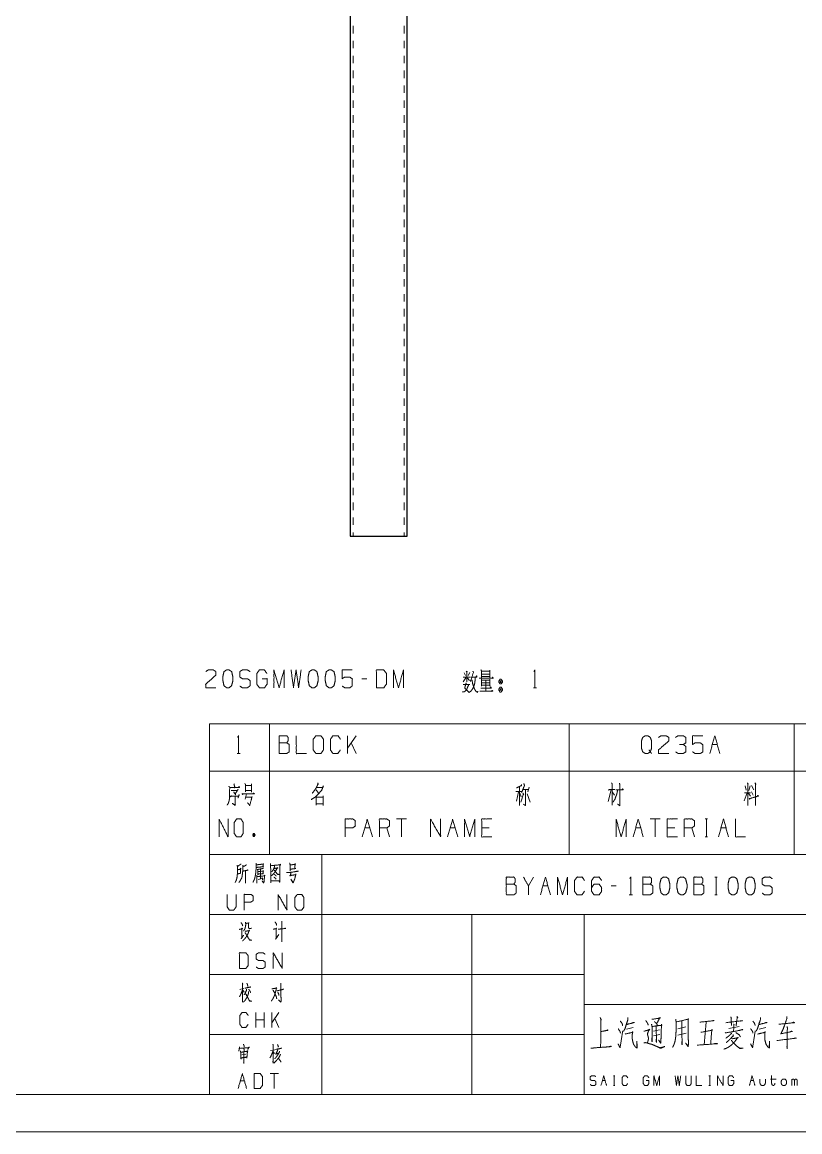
# Model space of a CAD drawing. Header units: millimetres. Extents: x 0 to 420, y 0 to 297.
# Drawn here: x 210 to 313.8, y 0 to 148.1 of the extents above; entities that cross this region are included whole.
import ezdxf

# ---------------------------------------------------------------- set-up
doc = ezdxf.new("R2010")
doc.units = ezdxf.units.MM
doc.layers.add('101', color=7, linetype='Continuous', true_color=0xffffff)

msp = doc.modelspace()

# ---------------------------------------------------------------- linework, layer by layer
at = {"layer": '101', "color": 92, "linetype": 'Continuous', "lineweight": 25}
for p, q in [((253.75, 224.59), (253.75, 79.49)), ((261.35, 79.49), (261.35, 224.59))]:
    msp.add_line(p, q, dxfattribs=at)
at = {"layer": '101', "color": 53, "linetype": 'Continuous', "lineweight": 18}
for p, q in [((254.15, 147.57), (254.15, 146.57)), ((260.95, 146.57), (260.95, 147.57)), ((254.15, 145.58), (254.15, 144.58)), ((260.95, 144.58), (260.95, 145.58)), ((254.15, 143.59), (254.15, 142.6)), ((260.95, 142.6), (260.95, 143.59)), ((254.15, 141.6), (254.15, 140.61)), ((260.95, 140.61), (260.95, 141.6)), ((254.15, 139.62), (254.15, 138.62)), ((260.95, 138.62), (260.95, 139.62)), ((254.15, 137.63), (254.15, 136.63)), ((260.95, 136.63), (260.95, 137.63)), ((254.15, 135.64), (254.15, 134.65)), ((260.95, 134.65), (260.95, 135.64)), ((254.15, 133.65), (254.15, 132.66)), ((260.95, 132.66), (260.95, 133.65)), ((254.15, 131.66), (254.15, 130.67)), ((260.95, 130.67), (260.95, 131.66)), ((254.15, 129.68), (254.15, 128.68)), ((260.95, 128.68), (260.95, 129.68)), ((254.15, 127.69), (254.15, 126.7)), ((260.95, 126.7), (260.95, 127.69)), ((254.15, 125.7), (254.15, 124.71)), ((260.95, 124.71), (260.95, 125.7)), ((254.15, 123.71), (254.15, 122.72)), ((260.95, 122.72), (260.95, 123.71)), ((254.15, 121.73), (254.15, 120.73)), ((260.95, 120.73), (260.95, 121.73)), ((254.15, 119.74), (254.15, 118.74)), ((260.95, 118.74), (260.95, 119.74)), ((254.15, 117.75), (254.15, 116.76)), ((260.95, 116.76), (260.95, 117.75)), ((254.15, 115.76), (254.15, 114.77)), ((260.95, 114.77), (260.95, 115.76)), ((254.15, 113.78), (254.15, 112.78)), ((260.95, 112.78), (260.95, 113.78)), ((254.15, 111.79), (254.15, 110.79)), ((260.95, 110.79), (260.95, 111.79)), ((254.15, 109.8), (254.15, 108.81)), ((260.95, 108.81), (260.95, 109.8)), ((254.15, 107.81), (254.15, 106.82)), ((260.95, 106.82), (260.95, 107.81)), ((254.15, 105.82), (254.15, 104.83)), ((260.95, 104.83), (260.95, 105.82)), ((254.15, 103.84), (254.15, 102.84)), ((260.95, 102.84), (260.95, 103.84)), ((254.15, 101.85), (254.15, 100.86)), ((260.95, 100.86), (260.95, 101.85)), ((254.15, 99.86), (254.15, 98.87)), ((260.95, 98.87), (260.95, 99.86)), ((254.15, 97.87), (254.15, 96.88)), ((260.95, 96.88), (260.95, 97.87)), ((254.15, 95.89), (254.15, 94.89)), ((260.95, 94.89), (260.95, 95.89)), ((254.15, 93.9), (254.15, 92.9)), ((260.95, 92.9), (260.95, 93.9)), ((254.15, 91.91), (254.15, 90.92)), ((260.95, 90.92), (260.95, 91.91)), ((254.15, 89.92), (254.15, 88.93)), ((260.95, 88.93), (260.95, 89.92)), ((254.15, 87.94), (254.15, 86.94)), ((260.95, 86.94), (260.95, 87.94)), ((254.15, 85.95), (254.15, 84.95)), ((260.95, 84.95), (260.95, 85.95)), ((254.15, 83.96), (254.15, 82.97)), ((260.95, 82.97), (260.95, 83.96)), ((254.15, 81.97), (254.15, 80.98)), ((260.95, 80.98), (260.95, 81.97)), ((254.15, 79.99), (254.15, 79.49)), ((260.95, 79.49), (260.95, 79.99))]:
    msp.add_line(p, q, dxfattribs=at)
at = {"layer": '101', "color": 72, "linetype": 'Continuous', "lineweight": 18}
for p, q in [((268.98, 61.26), (269.14, 60.91)), ((269.72, 61.31), (269.49, 60.91)), ((255.99, 60.46), (255.32, 60.46)), ((268.82, 59.68), (269.74, 59.68)), ((269.18, 60.56), (268.86, 60.06)), ((269.41, 60.53), (269.69, 60.21)), ((278.21, 59.26), (278.64, 59.26)), ((235, 54.46), (243, 54.46)), ((235, 54.46), (235, 48.11)), ((243, 54.46), (243, 48.11)), ((243, 54.46), (283, 54.46)), ((283, 54.46), (283, 48.11)), ((283, 54.46), (313, 54.46)), ((313, 54.46), (313, 48.11)), ((313, 54.46), (338, 54.46)), ((253.41, 50.48), (253.41, 52.85)), ((254.57, 52.85), (253.41, 51.2)), ((254.57, 50.48), (253.9, 51.9)), ((238.67, 50.48), (239.09, 50.48)), ((302.09, 51.68), (302.76, 51.68)), ((235, 48.11), (235, 37)), ((235, 48.11), (243, 48.11)), ((243, 48.11), (243, 37)), ((243, 48.11), (283, 48.11)), ((283, 48.11), (313, 48.11)), ((283, 48.11), (283, 37)), ((313, 48.11), (338, 48.11)), ((313, 48.11), (313, 37)), ((239.76, 46.22), (240.58, 46.22)), ((240.59, 46.45), (240.59, 45.3)), ((276.35, 46.08), (276.35, 43.55)), ((277.63, 45.98), (277.45, 45.35)), ((306.49, 46.18), (306.62, 45.6)), ((307.15, 46.18), (306.94, 45.53)), ((307.33, 46.2), (307.61, 45.62)), ((239.76, 45.53), (240.58, 45.53)), ((239.95, 45.08), (239.76, 44.38)), ((239.81, 44.65), (240.59, 44.65)), ((249.23, 45.65), (249.55, 45.17)), ((275.88, 45.4), (276.64, 45.4)), ((276.21, 45.35), (275.95, 44.13)), ((276.39, 45.17), (276.6, 44.7)), ((276.87, 45.12), (276.55, 44)), ((276.78, 45.68), (277.56, 45.68)), ((276.8, 45.17), (276.94, 44.95)), ((277.38, 45.08), (277.79, 43.98)), ((288.6, 45.62), (288.21, 44.08)), ((288.74, 45.35), (289.04, 44.9)), ((306.72, 45.25), (306.32, 44.17)), ((306.37, 45.25), (307.18, 45.25)), ((306.87, 45.25), (307.18, 44.77)), ((307.31, 45.37), (307.52, 44.92)), ((261.28, 41.74), (259.94, 41.74)), ((260.61, 41.74), (260.61, 39.36)), ((295.14, 41.74), (293.8, 41.74)), ((294.47, 41.74), (294.47, 39.36)), ((301.12, 41.74), (301.46, 41.74)), ((301.3, 41.74), (301.3, 39.36)), ((255.72, 40.56), (256.39, 40.56)), ((259, 39.36), (258.67, 40.56)), ((267.1, 40.56), (267.77, 40.56)), ((272.33, 40.56), (271.32, 40.56)), ((291.86, 40.56), (292.53, 40.56)), ((297.08, 40.56), (296.08, 40.56)), ((299.7, 39.36), (299.36, 40.56)), ((303.24, 40.56), (303.91, 40.56)), ((240.85, 39.81), (240.99, 39.39)), ((301.12, 39.36), (301.46, 39.36)), ((235, 37), (243, 37)), ((243, 37), (283, 37)), ((283, 37), (313, 37)), ((313, 37), (338, 37)), ((241.79, 35.05), (241.78, 33.74)), ((241.5, 33.66), (242.04, 33.81)), ((278.22, 34), (277.55, 32.82)), ((279.49, 32.82), (280.16, 32.82)), ((289.27, 32.82), (288.59, 32.82)), ((302.41, 34), (302.75, 34)), ((302.59, 34), (302.59, 31.62)), ((290.99, 31.62), (291.42, 31.62)), ((302.41, 31.62), (302.75, 31.62)), ((239.62, 19.15), (239.06, 19.01)), ((239.43, 18.9), (239.63, 18.63)), ((241.17, 13.94), (241.17, 15.91)), ((242.28, 14.94), (241.17, 14.94)), ((242.28, 13.94), (242.28, 15.91)), ((244.25, 15.91), (243.29, 14.54)), ((243.29, 13.94), (243.29, 15.91)), ((244.25, 13.94), (243.7, 15.12)), ((290.64, 13.69), (291.54, 13.94)), ((294.25, 13.42), (295.03, 13.59)), ((298.54, 14.01), (297.49, 13.73)), ((301.25, 14.63), (300.98, 11.62)), ((304.3, 13.8), (305.66, 14.04)), ((308.32, 13.69), (309.22, 13.94)), ((294.25, 12.8), (295.08, 13)), ((297.47, 12.9), (298.59, 13.18)), ((243.7, 10.96), (243.12, 10.84)), ((243.49, 10.67), (243.68, 10.43)), ((239.32, 10.28), (239.85, 10.36)), ((244.18, 7.77), (243.07, 7.77)), ((243.62, 7.77), (243.62, 5.8)), ((288.91, 7.48), (289.1, 7.48)), ((289.01, 7.48), (289.01, 6.17)), ((301.64, 7.48), (301.83, 7.48)), ((301.74, 7.48), (301.74, 6.17)), ((239.1, 6.79), (239.66, 6.79)), ((287.41, 6.84), (287.78, 6.84)), ((288.91, 6.17), (289.1, 6.17)), ((301.64, 6.17), (301.83, 6.17)), ((307.21, 6.84), (307.58, 6.84)), ((309.85, 7.04), (310.59, 7.04)), ((312.68, 6.17), (312.68, 7.04))]:
    msp.add_line(p, q, dxfattribs=at)
at = {"layer": '101', "color": 133, "linetype": 'Continuous', "lineweight": 18}
for p, q in [((235, 37), (235, 5)), ((235, 37), (415, 37)), ((250, 37), (250, 5)), ((235, 29), (415, 29)), ((270, 29), (270, 5)), ((285, 29), (285, 5)), ((235, 21), (285, 21)), ((285, 17), (394, 17)), ((235, 13), (285, 13)), ((25, 5), (415, 5)), ((235, 5), (415, 5)), ((0, 0), (420, 0))]:
    msp.add_line(p, q, dxfattribs=at)
at = {"layer": '101', "color": 92, "linetype": 'Continuous', "lineweight": 25}
msp.add_open_spline([(253.75, 79.49), (254.19, 79.49), (255.39, 79.49), (257.09, 79.49), (258.9, 79.49), (260.39, 79.49), (261.24, 79.49), (261.35, 79.49)], degree=1, knots=[0, 0, 0.057274, 0.215969, 0.43973, 0.677303, 0.874255, 0.985471, 1, 1], dxfattribs=at)
at = {"layer": '101', "color": 72, "linetype": 'Continuous', "lineweight": 18}
for points, knots in [([(234.5, 61.41), (234.82, 61.63), (235.51, 61.63), (235.84, 61.41), (235.84, 60.93), (234.48, 59.73), (234.5, 59.26), (235.84, 59.26)], [0, 0, 0.069694, 0.192979, 0.265273, 0.350227, 0.674741, 0.759752, 1, 1]), ([(237.61, 59.26), (237.94, 59.51), (238.12, 60.21), (238.12, 60.68), (237.94, 61.41), (237.61, 61.63), (237.27, 61.63), (236.93, 61.41), (236.76, 60.68), (236.78, 60.21), (236.93, 59.51), (237.27, 59.26), (237.61, 59.26)], [0, 0, 0.067527, 0.183972, 0.260585, 0.380944, 0.446144, 0.500307, 0.565506, 0.685864, 0.76253, 0.87831, 0.945837, 1, 1]), ([(239.03, 59.48), (239.37, 59.26), (240.06, 59.26), (240.4, 59.51), (240.4, 60.21), (240.06, 60.46), (239.39, 60.46), (239.03, 60.68), (239.03, 61.41), (239.39, 61.63), (240.06, 61.63), (240.4, 61.41)], [0, 0, 0.068034, 0.184053, 0.254519, 0.372335, 0.442801, 0.555845, 0.62637, 0.748394, 0.818919, 0.931963, 1, 1]), ([(242, 60.46), (242.67, 60.46), (242.67, 59.73), (242.34, 59.26), (241.65, 59.26), (241.31, 59.73), (241.31, 61.16), (241.66, 61.63), (242.32, 61.63), (242.65, 61.16)], [0, 0, 0.103295, 0.214796, 0.30426, 0.410276, 0.499741, 0.718897, 0.80996, 0.910534, 1, 1]), ([(243.6, 59.26), (243.6, 61.63), (244.28, 59.26), (244.95, 61.63), (244.95, 59.26)], [0, 0, 0.245192, 0.5, 0.754808, 1, 1]), ([(245.88, 61.63), (246.2, 59.26), (246.54, 61.63), (246.89, 59.26), (247.22, 61.63)], [0, 0, 0.249746, 0.499742, 0.750003, 1, 1]), ([(248.99, 59.26), (249.32, 59.51), (249.5, 60.21), (249.5, 60.68), (249.32, 61.41), (248.99, 61.63), (248.65, 61.63), (248.32, 61.41), (248.14, 60.68), (248.16, 60.21), (248.32, 59.51), (248.65, 59.26), (248.99, 59.26)], [0, 0, 0.067527, 0.183972, 0.260585, 0.380944, 0.446144, 0.500307, 0.565506, 0.685864, 0.76253, 0.87831, 0.945837, 1, 1]), ([(251.26, 59.26), (251.6, 59.51), (251.78, 60.21), (251.78, 60.68), (251.6, 61.41), (251.26, 61.63), (250.93, 61.63), (250.59, 61.41), (250.42, 60.68), (250.43, 60.21), (250.59, 59.51), (250.93, 59.26), (251.26, 59.26)], [0, 0, 0.067524, 0.18397, 0.260583, 0.380943, 0.446139, 0.500306, 0.565503, 0.685862, 0.762528, 0.878309, 0.945834, 1, 1]), ([(252.69, 59.48), (253.03, 59.26), (253.72, 59.26), (254.05, 59.48), (254.05, 60.43), (253.72, 60.68), (253.03, 60.68), (252.69, 60.46), (252.69, 61.63), (254.05, 61.63)], [0, 0, 0.062226, 0.168345, 0.230571, 0.376816, 0.441264, 0.547382, 0.609609, 0.790491, 1, 1]), ([(257.26, 59.26), (258.25, 59.26), (258.61, 59.73), (258.61, 61.16), (258.25, 61.63), (257.26, 61.63), (257.26, 59.26)], [0, 0, 0.142136, 0.227161, 0.43179, 0.516815, 0.658951, 1, 1]), ([(259.54, 59.26), (259.54, 61.63), (260.21, 59.26), (260.88, 61.63), (260.88, 59.26)], [0, 0, 0.245192, 0.5, 0.754808, 1, 1]), ([(269.23, 61.46), (269.39, 61.38), (269.32, 61.43), (269.32, 60.03), (269.32, 60.68), (268.82, 60.68), (269.81, 60.68)], [0, 0, 0.046317, 0.069124, 0.437818, 0.608998, 0.73933, 1, 1]), ([(270.11, 61.48), (270.27, 61.31), (270.22, 61.36), (269.81, 60.08)], [0, 0, 0.14354, 0.187773, 1, 1]), ([(270.08, 60.66), (270.68, 60.66), (270.64, 60.86), (270.57, 60.73)], [0, 0, 0.634145, 0.848463, 1, 1]), ([(271.21, 61.66), (271.29, 61.48), (271.29, 60.63), (271.29, 60.76), (272.39, 60.76), (272.39, 60.61), (272.39, 61.58), (272.39, 61.46), (271.29, 61.46), (272.39, 61.46), (272.39, 61.08), (271.29, 61.08)], [0, 0, 0.027307, 0.1457, 0.163111, 0.315748, 0.336641, 0.472445, 0.489856, 0.642493, 0.79513, 0.847363, 1, 1]), ([(278.28, 61.43), (278.42, 61.63), (278.42, 59.26)], [0, 0, 0.093488, 1, 1]), ([(269.57, 59.61), (269.42, 59.31), (269.34, 59.08), (269.18, 58.86), (269.02, 58.73), (268.75, 58.68)], [0, 0, 0.251053, 0.434036, 0.642625, 0.795773, 1, 1]), ([(269.26, 59.93), (269.05, 59.23), (269.58, 58.66)], [0, 0, 0.483237, 1, 1]), ([(270.43, 60.56), (270.43, 60.26), (270.4, 59.93), (270.31, 59.58), (270.17, 59.23), (270.01, 58.98), (269.83, 58.76), (269.58, 58.61)], [0, 0, 0.134098, 0.280227, 0.441582, 0.610317, 0.742765, 0.870659, 1, 1]), ([(270.01, 60.33), (270.06, 60.08), (270.11, 59.78), (270.22, 59.43), (270.36, 59.08), (270.52, 58.81), (270.75, 58.63), (270.8, 58.81)], [0, 0, 0.122115, 0.267685, 0.442436, 0.622807, 0.774613, 0.912625, 1, 1]), ([(270.98, 60.51), (272.87, 60.51), (272.78, 60.66), (272.69, 60.51)], [0, 0, 0.844517, 0.922258, 1, 1]), ([(271.26, 60.41), (271.29, 60.28), (271.29, 59.46), (271.29, 59.58), (272.42, 59.58), (272.42, 59.46), (272.42, 60.38), (272.42, 60.26), (271.29, 60.26), (271.29, 59.91), (272.42, 59.91), (271.86, 59.91), (271.86, 60.26), (271.86, 58.76), (271.86, 59.21), (271.19, 59.21), (272.6, 59.21), (272.51, 59.36), (272.44, 59.21)], [0, 0, 0.011506, 0.084582, 0.095654, 0.195852, 0.206924, 0.288858, 0.29993, 0.400128, 0.431129, 0.531327, 0.581425, 0.612427, 0.745292, 0.785152, 0.844645, 0.969892, 0.985312, 1, 1]), ([(273.92, 60.38), (273.76, 60.38), (273.62, 60.18), (273.62, 59.96), (273.76, 59.76), (273.92, 59.76), (274.07, 59.96), (274.07, 60.18), (273.92, 60.38)], [0, 0, 0.091012, 0.231139, 0.359864, 0.499993, 0.591006, 0.731141, 0.859867, 1, 1]), ([(274.07, 59.11), (273.92, 59.33), (273.76, 59.33), (273.62, 59.11), (273.62, 58.91), (273.76, 58.68), (273.92, 58.68), (274.07, 58.91), (274.07, 59.11)], [0, 0, 0.149203, 0.238518, 0.387715, 0.500002, 0.649197, 0.738512, 0.887713, 1, 1]), ([(273.92, 59.96), (273.92, 60.18), (273.76, 60.18)], [0, 0, 0.585813, 1, 1]), ([(273.76, 59.96), (273.92, 59.96), (273.76, 60.18), (273.76, 59.96)], [0, 0, 0.241164, 0.658904, 1, 1]), ([(271.08, 58.81), (272.8, 58.81), (272.71, 58.91), (272.64, 58.76)], [0, 0, 0.851382, 0.91765, 1, 1]), ([(273.92, 59.11), (273.76, 59.11), (273.92, 58.91), (273.92, 59.11)], [0, 0, 0.258824, 0.674604, 1, 1]), ([(273.76, 59.11), (273.76, 58.91), (273.92, 58.91)], [0, 0, 0.556976, 1, 1]), ([(238.74, 52.65), (238.88, 52.85), (238.88, 50.48)], [0, 0, 0.093491, 1, 1]), ([(244.3, 51.9), (244.3, 52.85), (245.31, 52.85), (245.47, 52.63), (245.47, 52.15), (245.31, 51.9), (244.3, 51.9), (244.3, 50.48), (245.29, 50.48), (245.62, 50.7), (245.62, 51.68), (245.31, 51.9)], [0, 0, 0.115917, 0.238846, 0.272468, 0.330427, 0.366584, 0.489512, 0.663388, 0.78416, 0.833484, 0.952452, 1, 1]), ([(246.58, 52.85), (246.58, 50.48), (247.92, 50.48)], [0, 0, 0.638733, 1, 1]), ([(249.19, 50.48), (249.86, 50.48), (250.2, 50.95), (250.2, 52.38), (249.86, 52.85), (249.19, 52.85), (248.83, 52.38), (248.83, 50.95), (249.19, 50.48)], [0, 0, 0.102684, 0.191619, 0.409477, 0.498411, 0.601095, 0.691619, 0.909477, 1, 1]), ([(252.45, 50.95), (252.12, 50.48), (251.46, 50.48), (251.13, 50.95), (251.13, 52.38), (251.46, 52.85), (252.14, 52.85), (252.47, 52.38)], [0, 0, 0.11457, 0.243368, 0.357935, 0.638584, 0.753151, 0.88543, 1, 1]), ([(293.65, 50.95), (293.81, 50.7), (293.48, 50.48), (293.14, 50.48), (292.8, 50.7), (292.63, 51.18), (292.63, 52.15), (292.8, 52.63), (293.14, 52.85), (293.48, 52.85), (293.81, 52.63), (293.99, 52.15), (293.99, 51.2), (293.81, 50.7), (293.99, 50.48)], [0, 0, 0.043279, 0.102317, 0.151367, 0.210407, 0.284429, 0.426831, 0.500853, 0.559894, 0.608944, 0.667982, 0.742004, 0.880755, 0.958211, 1, 1]), ([(294.92, 52.63), (295.24, 52.85), (295.93, 52.85), (296.27, 52.63), (296.27, 52.15), (294.9, 50.95), (294.92, 50.48), (296.27, 50.48)], [0, 0, 0.069691, 0.192979, 0.265274, 0.350227, 0.674741, 0.759752, 1, 1]), ([(298.21, 51.68), (298.54, 51.9), (298.54, 52.63), (298.21, 52.85), (297.52, 52.85), (297.18, 52.63)], [0, 0, 0.153872, 0.429851, 0.583723, 0.846122, 1, 1]), ([(299.46, 50.7), (299.79, 50.48), (300.48, 50.48), (300.82, 50.7), (300.82, 51.65), (300.48, 51.9), (299.79, 51.9), (299.46, 51.68), (299.46, 52.85), (300.82, 52.85)], [0, 0, 0.062229, 0.168345, 0.230571, 0.376816, 0.441264, 0.547379, 0.609609, 0.79049, 1, 1]), ([(297.2, 50.7), (297.52, 50.48), (298.21, 50.48), (298.54, 50.7), (298.54, 51.43), (298.21, 51.68), (297.69, 51.68)], [0, 0, 0.124123, 0.34369, 0.472445, 0.703376, 0.836727, 1, 1]), ([(237.56, 46.13), (237.69, 45.95), (237.66, 44.45), (237.59, 44.08), (237.48, 43.78), (237.34, 43.6)], [0, 0, 0.081566, 0.649824, 0.793832, 0.914832, 1, 1]), ([(237.7, 45.95), (239.01, 45.95), (238.93, 46.08), (238.85, 45.9)], [0, 0, 0.79327, 0.883171, 1, 1]), ([(238.25, 46.45), (238.36, 46), (238.39, 46.08), (238.35, 45.9)], [0, 0, 0.638265, 0.750293, 1, 1]), ([(239.7, 46.47), (239.78, 46.38), (239.78, 45.35)], [0, 0, 0.110318, 1, 1]), ([(249.32, 45.95), (250.08, 45.95), (250.2, 46.18), (249.97, 45.6), (249.55, 45.12), (249.14, 44.7), (248.56, 44.33)], [0, 0, 0.213824, 0.286066, 0.460275, 0.639447, 0.80491, 1, 1]), ([(249.43, 46.55), (249.53, 46.38), (249.48, 46.45), (249.28, 45.98), (249.05, 45.62), (248.7, 45.17)], [0, 0, 0.113643, 0.164652, 0.449685, 0.682203, 1, 1]), ([(276.64, 46.35), (276.64, 46.2), (275.95, 45.9)], [0, 0, 0.166335, 1, 1]), ([(276.94, 46.47), (277.03, 46.22), (276.64, 45.28)], [0, 0, 0.205285, 1, 1]), ([(288.64, 46.55), (288.71, 46.45), (288.71, 43.6)], [0, 0, 0.041199, 1, 1]), ([(289.68, 46.53), (289.73, 46.38), (289.73, 43.53), (289.43, 43.73)], [0, 0, 0.047209, 0.892896, 1, 1]), ([(306.76, 46.58), (306.87, 46.38), (306.81, 46.45), (306.81, 43.55)], [0, 0, 0.070344, 0.098885, 1, 1]), ([(307.75, 46.58), (307.93, 46.38), (307.86, 46.45), (307.86, 43.53)], [0, 0, 0.081006, 0.11229, 1, 1]), ([(237.91, 44.83), (237.81, 44.7), (237.77, 44.8), (238.91, 44.8), (238.96, 45), (238.79, 44.55)], [0, 0, 0.074524, 0.127161, 0.67261, 0.770465, 1, 1]), ([(237.89, 45.55), (238.71, 45.55), (238.8, 45.68), (238.41, 45.08), (238.5, 44.95), (238.22, 45.35)], [0, 0, 0.349352, 0.41636, 0.723317, 0.790325, 1, 1]), ([(238.44, 44.83), (238.44, 43.55), (238.03, 43.83)], [0, 0, 0.721581, 1, 1]), ([(239.46, 45.08), (239.41, 45), (239.32, 45.12), (240.97, 45.12), (240.87, 45.2), (240.76, 45.08)], [0, 0, 0.040633, 0.112439, 0.86841, 0.923643, 1, 1]), ([(240.67, 44.73), (240.37, 43.55), (240.07, 43.9)], [0, 0, 0.725031, 1, 1]), ([(249.16, 44.8), (249.21, 44.73), (249.21, 43.6), (249.21, 43.78), (250.15, 43.78), (250.15, 43.55), (250.15, 44.83), (250.15, 44.65), (249.25, 44.65)], [0, 0, 0.018725, 0.248079, 0.283757, 0.474741, 0.520613, 0.780549, 0.816226, 1, 1]), ([(277.15, 45.68), (277.15, 43.53), (276.87, 43.73)], [0, 0, 0.861245, 1, 1]), ([(288.3, 45.53), (288.28, 45.68), (289.1, 45.68)], [0, 0, 0.156667, 1, 1]), ([(289.47, 45.62), (289.4, 45.37), (289.36, 45.15), (289.29, 44.9), (289.18, 44.65), (289.1, 44.38), (288.95, 44.17), (288.85, 43.98)], [0, 0, 0.146031, 0.274053, 0.420084, 0.572724, 0.735083, 0.872755, 1, 1]), ([(289.22, 45.65), (290.21, 45.65), (290.12, 45.78), (290.01, 45.65)], [0, 0, 0.757413, 0.874554, 1, 1]), ([(307.15, 44.5), (307.1, 44.38), (306.99, 44.45), (308.23, 44.8), (308.17, 44.92), (308.1, 44.77)], [0, 0, 0.073272, 0.143369, 0.837239, 0.91051, 1, 1]), ([(236.28, 39.36), (236.28, 41.74), (237.47, 39.36), (237.47, 41.74)], [0, 0, 0.320621, 0.679379, 1, 1]), ([(238.6, 39.36), (239.2, 39.36), (239.5, 39.84), (239.5, 41.26), (239.2, 41.74), (238.6, 41.74), (238.29, 41.26), (238.29, 39.84), (238.6, 39.36)], [0, 0, 0.094594, 0.183574, 0.409674, 0.498654, 0.593248, 0.683574, 0.909674, 1, 1]), ([(253.11, 39.36), (253.11, 41.74), (254.11, 41.74), (254.45, 41.51), (254.45, 40.79), (254.1, 40.56), (253.11, 40.56)], [0, 0, 0.401146, 0.571314, 0.639588, 0.762043, 0.832817, 1, 1]), ([(257.66, 39.36), (257.66, 41.74), (258.67, 41.74), (259, 41.51), (259, 40.79), (258.67, 40.56), (257.66, 40.56)], [0, 0, 0.400952, 0.571034, 0.639278, 0.761674, 0.829918, 1, 1]), ([(264.49, 39.36), (264.49, 41.74), (265.83, 39.36), (265.83, 41.74)], [0, 0, 0.317574, 0.682426, 1, 1]), ([(269.04, 39.36), (269.04, 41.74), (269.71, 39.36), (270.38, 41.74), (270.38, 39.36)], [0, 0, 0.245192, 0.5, 0.754808, 1, 1]), ([(272.66, 39.36), (271.32, 39.36), (271.32, 41.74), (272.66, 41.74)], [0, 0, 0.26539, 0.73461, 1, 1]), ([(289.25, 39.36), (289.25, 41.74), (289.92, 39.36), (290.59, 41.74), (290.59, 39.36)], [0, 0, 0.245192, 0.5, 0.754808, 1, 1]), ([(297.42, 39.36), (296.08, 39.36), (296.08, 41.74), (297.42, 41.74)], [0, 0, 0.26539, 0.73461, 1, 1]), ([(298.35, 39.36), (298.35, 41.74), (299.36, 41.74), (299.7, 41.51), (299.7, 40.79), (299.36, 40.56), (298.35, 40.56)], [0, 0, 0.400952, 0.571034, 0.639278, 0.761674, 0.829918, 1, 1]), ([(305.18, 41.74), (305.18, 39.36), (306.53, 39.36)], [0, 0, 0.638733, 1, 1]), ([(240.85, 39.39), (240.99, 39.39), (241.07, 39.61), (240.99, 39.81), (240.85, 39.81), (240.77, 39.61), (240.85, 39.39), (240.99, 39.81)], [0, 0, 0.086283, 0.23189, 0.363169, 0.449452, 0.580731, 0.726338, 1, 1]), ([(239.2, 35.73), (239.14, 35.69), (238.72, 35.4), (238.69, 35.58), (238.73, 35.4), (238.73, 34.83), (238.72, 34.47), (238.7, 34.23), (238.67, 33.99), (238.62, 33.77), (238.56, 33.55), (238.48, 33.39), (238.42, 33.26)], [0, 0, 0.024363, 0.186803, 0.243942, 0.302154, 0.485023, 0.597668, 0.675195, 0.753199, 0.825098, 0.898191, 0.953346, 1, 1]), ([(239.94, 35.64), (239.69, 35.47), (239.45, 35.4), (239.42, 35.58), (239.45, 35.31), (239.44, 35.05), (239.42, 34.76), (239.4, 34.52), (239.37, 34.3), (239.34, 34.05), (239.3, 33.88), (239.22, 33.74), (239.14, 33.59), (239.06, 33.46), (238.98, 33.35), (238.9, 33.26)], [0, 0, 0.096323, 0.172941, 0.229419, 0.31342, 0.396988, 0.487497, 0.564126, 0.634338, 0.711439, 0.768976, 0.817389, 0.871907, 0.92032, 0.962889, 1, 1]), ([(241.2, 35.84), (241.21, 35.64), (241.21, 35.29), (241.2, 34.96), (241.18, 34.74), (241.15, 34.45), (241.11, 34.21), (241.06, 33.94), (241, 33.74), (240.92, 33.55), (240.79, 33.3)], [0, 0, 0.076501, 0.212087, 0.339339, 0.424292, 0.535104, 0.630036, 0.733301, 0.813244, 0.895184, 1, 1]), ([(241.25, 35.62), (242.21, 35.73), (242.17, 35.78), (242.12, 35.38), (242.2, 35.38), (241.23, 35.27)], [0, 0, 0.39108, 0.416924, 0.577585, 0.60892, 1, 1]), ([(243.12, 35.8), (243.15, 35.51), (243.18, 33.24), (243.17, 33.48), (244.27, 33.48), (244.2, 33.5), (244.04, 33.48)], [0, 0, 0.069512, 0.617083, 0.675676, 0.942511, 0.962039, 1, 1]), ([(243.17, 35.51), (244.48, 35.64), (244.43, 35.71), (244.4, 35.51), (244.38, 33.52), (244.37, 33.3), (244.26, 33.48)], [0, 0, 0.32813, 0.348326, 0.398409, 0.893176, 0.948286, 1, 1]), ([(245.69, 35.86), (245.76, 35.6), (245.76, 34.83), (245.76, 35.03), (246.51, 35.14), (246.38, 35.14), (246.41, 35.69), (246.43, 35.78), (246.46, 35.71), (246.35, 35.69), (245.76, 35.6)], [0, 0, 0.076615, 0.294118, 0.350048, 0.563217, 0.598361, 0.753969, 0.779212, 0.799823, 0.831203, 1, 1]), ([(238.76, 34.41), (238.8, 34.43), (239.15, 34.5), (239.11, 34.47), (239.15, 35.16), (239.19, 35.07), (238.75, 34.96)], [0, 0, 0.022681, 0.239273, 0.269981, 0.676983, 0.732557, 1, 1]), ([(239.44, 34.78), (240.14, 34.92), (240.09, 34.94), (240.01, 34.89)], [0, 0, 0.834819, 0.895271, 1, 1]), ([(239.79, 34.83), (239.79, 33.19), (239.78, 33.3), (239.79, 33.48)], [0, 0, 0.849785, 0.907773, 1, 1]), ([(241.29, 34.23), (241.31, 34.03), (241.32, 33.52), (241.31, 33.19), (241.29, 33.28), (241.32, 33.5)], [0, 0, 0.147471, 0.523365, 0.768668, 0.835023, 1, 1]), ([(241.32, 34.05), (242.39, 34.16), (242.35, 34.23), (242.34, 34.12), (242.29, 33.61), (242.28, 33.41), (242.21, 33.19), (242.01, 33.48), (242.23, 33.26)], [0, 0, 0.374083, 0.399749, 0.43883, 0.61759, 0.687459, 0.767887, 0.891105, 1, 1]), ([(242.2, 35.18), (242.15, 35.14), (241.76, 35.07), (241.54, 35.03), (241.34, 34.98)], [0, 0, 0.07226, 0.516589, 0.766867, 1, 1]), ([(241.42, 34.87), (241.43, 34.72), (241.46, 34.27), (241.45, 34.39), (242.18, 34.45), (242.12, 34.45), (242.17, 34.85), (242.2, 34.78), (241.43, 34.72)], [0, 0, 0.056492, 0.217482, 0.258029, 0.525926, 0.548635, 0.694164, 0.720796, 1, 1]), ([(243.6, 35.16), (243.66, 35.14), (244.1, 35.2), (244.06, 35.27), (243.85, 34.85), (243.7, 34.63), (243.56, 34.45), (243.42, 34.3), (243.26, 34.19)], [0, 0, 0.033928, 0.260451, 0.302015, 0.540804, 0.679359, 0.795007, 0.902031, 1, 1]), ([(243.68, 35.49), (243.68, 35.38), (243.54, 35.05), (243.37, 34.78), (243.29, 34.67)], [0, 0, 0.119857, 0.510439, 0.853216, 1, 1]), ([(243.57, 34.92), (243.62, 34.92), (244.1, 34.34), (244.27, 34.34), (244.1, 34.39), (244.02, 34.43)], [0, 0, 0.037884, 0.645156, 0.784053, 0.927468, 1, 1]), ([(243.65, 34.36), (243.82, 34.21), (243.9, 34.1)], [0, 0, 0.630834, 1, 1]), ([(245.27, 34.58), (245.48, 34.58), (245.88, 34.63), (246.88, 34.78), (246.77, 34.8), (246.61, 34.76)], [0, 0, 0.107045, 0.322389, 0.855631, 0.914429, 1, 1]), ([(245.87, 34.63), (245.76, 34.1), (245.72, 34.19), (246.55, 34.32), (246.51, 34.41), (246.51, 34.32), (246.41, 33.94), (246.35, 33.7), (246.27, 33.5), (246.21, 33.35), (246.16, 33.24), (246.13, 33.22), (245.85, 33.72), (246.15, 33.26)], [0, 0, 0.136367, 0.159976, 0.371153, 0.396349, 0.418608, 0.516111, 0.579315, 0.633124, 0.675136, 0.705359, 0.714999, 0.861275, 1, 1]), ([(242, 33.94), (242.06, 33.77), (242.09, 33.63)], [0, 0, 0.579215, 1, 1]), ([(243.59, 33.99), (243.79, 33.83), (243.88, 33.72)], [0, 0, 0.637944, 1, 1]), ([(274.6, 33.05), (274.6, 34), (275.61, 34), (275.77, 33.77), (275.77, 33.3), (275.61, 33.05), (274.6, 33.05), (274.6, 31.62), (275.59, 31.62), (275.92, 31.85), (275.92, 32.82), (275.61, 33.05)], [0, 0, 0.115917, 0.238847, 0.27247, 0.330429, 0.366585, 0.489516, 0.663391, 0.784165, 0.833487, 0.952454, 1, 1]), ([(277.55, 31.62), (277.55, 32.82), (276.88, 34)], [0, 0, 0.469958, 1, 1]), ([(281.43, 31.62), (281.43, 34), (282.1, 31.62), (282.77, 34), (282.77, 31.62)], [0, 0, 0.245192, 0.5, 0.754808, 1, 1]), ([(285.03, 32.1), (284.69, 31.62), (284.04, 31.62), (283.7, 32.1), (283.7, 33.52), (284.04, 34), (284.71, 34), (285.05, 33.52)], [0, 0, 0.114567, 0.243366, 0.357935, 0.638584, 0.753154, 0.885433, 1, 1]), ([(285.98, 32.57), (286.3, 33.05), (286.99, 33.05), (287.32, 32.57), (287.32, 32.1), (286.99, 31.62), (286.3, 31.62), (285.98, 32.1), (285.98, 33.52), (286.3, 34), (286.99, 34), (287.32, 33.52)], [0, 0, 0.076964, 0.169762, 0.248073, 0.312018, 0.39033, 0.483127, 0.560091, 0.751927, 0.828891, 0.921688, 1, 1]), ([(291.06, 33.8), (291.21, 34), (291.21, 31.62)], [0, 0, 0.093491, 1, 1]), ([(292.81, 33.05), (292.81, 34), (293.82, 34), (293.98, 33.77), (293.98, 33.3), (293.82, 33.05), (292.81, 33.05), (292.81, 31.62), (293.8, 31.62), (294.14, 31.85), (294.14, 32.82), (293.82, 33.05)], [0, 0, 0.115917, 0.238846, 0.272469, 0.330427, 0.366584, 0.489513, 0.663388, 0.78416, 0.833484, 0.952452, 1, 1]), ([(295.92, 31.62), (296.25, 31.87), (296.43, 32.57), (296.43, 33.05), (296.25, 33.77), (295.92, 34), (295.58, 34), (295.25, 33.77), (295.07, 33.05), (295.09, 32.57), (295.25, 31.87), (295.58, 31.62), (295.92, 31.62)], [0, 0, 0.067524, 0.18397, 0.260583, 0.380943, 0.446139, 0.500306, 0.565503, 0.685863, 0.762528, 0.878309, 0.945833, 1, 1]), ([(298.19, 31.62), (298.53, 31.87), (298.71, 32.57), (298.71, 33.05), (298.53, 33.77), (298.19, 34), (297.86, 34), (297.52, 33.77), (297.35, 33.05), (297.36, 32.57), (297.52, 31.87), (297.86, 31.62), (298.19, 31.62)], [0, 0, 0.067527, 0.183972, 0.260584, 0.380943, 0.446142, 0.500305, 0.565504, 0.685864, 0.762529, 0.87831, 0.945837, 1, 1]), ([(299.64, 33.05), (299.64, 34), (300.65, 34), (300.81, 33.77), (300.81, 33.3), (300.65, 33.05), (299.64, 33.05), (299.64, 31.62), (300.63, 31.62), (300.97, 31.85), (300.97, 32.82), (300.65, 33.05)], [0, 0, 0.115917, 0.238846, 0.272469, 0.330427, 0.366584, 0.489513, 0.663388, 0.78416, 0.833484, 0.952452, 1, 1]), ([(305.02, 31.62), (305.36, 31.87), (305.54, 32.57), (305.54, 33.05), (305.36, 33.77), (305.02, 34), (304.69, 34), (304.35, 33.77), (304.18, 33.05), (304.19, 32.57), (304.35, 31.87), (304.69, 31.62), (305.02, 31.62)], [0, 0, 0.067524, 0.18397, 0.260583, 0.380943, 0.446139, 0.500306, 0.565503, 0.685863, 0.762528, 0.878309, 0.945833, 1, 1]), ([(307.3, 31.62), (307.64, 31.87), (307.81, 32.57), (307.81, 33.05), (307.64, 33.77), (307.3, 34), (306.96, 34), (306.63, 33.77), (306.45, 33.05), (306.47, 32.57), (306.63, 31.87), (306.96, 31.62), (307.3, 31.62)], [0, 0, 0.067524, 0.18397, 0.260583, 0.380943, 0.446139, 0.500306, 0.565503, 0.685863, 0.762528, 0.878309, 0.945833, 1, 1]), ([(308.73, 31.85), (309.06, 31.62), (309.75, 31.62), (310.09, 31.87), (310.09, 32.57), (309.75, 32.82), (309.08, 32.82), (308.73, 33.05), (308.73, 33.77), (309.08, 34), (309.75, 34), (310.09, 33.77)], [0, 0, 0.068037, 0.184056, 0.254519, 0.372335, 0.442798, 0.555842, 0.62637, 0.748394, 0.818922, 0.931966, 1, 1]), ([(237.36, 31.68), (237.36, 30), (237.64, 29.58), (238.23, 29.58), (238.54, 30), (238.54, 31.68)], [0, 0, 0.33715, 0.438599, 0.557782, 0.66285, 1, 1]), ([(239.62, 29.58), (239.62, 31.68), (240.51, 31.68), (240.81, 31.48), (240.81, 30.84), (240.49, 30.64), (239.62, 30.64)], [0, 0, 0.401145, 0.571312, 0.639588, 0.762043, 0.832818, 1, 1]), ([(244.15, 29.58), (244.15, 31.68), (245.33, 29.58), (245.33, 31.68)], [0, 0, 0.317575, 0.682425, 1, 1]), ([(246.71, 29.58), (247.3, 29.58), (247.59, 30), (247.59, 31.26), (247.3, 31.68), (246.71, 31.68), (246.39, 31.26), (246.39, 30), (246.71, 29.58)], [0, 0, 0.102684, 0.19162, 0.409478, 0.498414, 0.601098, 0.69162, 0.909478, 1, 1]), ([(238.96, 27.01), (239.39, 27.1), (239.32, 27.19), (239.31, 27.01), (239.29, 25.84), (239.21, 25.75), (239.54, 26.22)], [0, 0, 0.167422, 0.209474, 0.278414, 0.733408, 0.779231, 1, 1]), ([(239.2, 27.94), (239.39, 27.63), (239.42, 27.5)], [0, 0, 0.726452, 1, 1]), ([(239.75, 26.75), (240.35, 26.86), (240.31, 26.92), (240.17, 26.53), (240.09, 26.35), (240.01, 26.2), (239.89, 26), (239.75, 25.82), (239.6, 25.67), (239.5, 25.55), (239.4, 25.49)], [0, 0, 0.254941, 0.288363, 0.462053, 0.541623, 0.612966, 0.709673, 0.80267, 0.888733, 0.952733, 1, 1]), ([(239.81, 27.98), (239.82, 27.78), (239.82, 27.56), (239.79, 27.37), (239.75, 27.17), (239.68, 27.03), (239.62, 26.92), (239.54, 26.81)], [0, 0, 0.161539, 0.340478, 0.503498, 0.668955, 0.787647, 0.890428, 1, 1]), ([(239.84, 27.81), (240.26, 27.85), (240.23, 27.92), (240.18, 27.74), (240.18, 27.59), (240.18, 27.3), (240.2, 27.23), (240.23, 27.17), (240.29, 27.14), (240.37, 27.12), (240.48, 27.12), (240.54, 27.14), (240.59, 27.19)], [0, 0, 0.256861, 0.301243, 0.412007, 0.505689, 0.679669, 0.720918, 0.765306, 0.805452, 0.854617, 0.920845, 0.960991, 1, 1]), ([(243.51, 27.03), (243.94, 27.12), (243.91, 27.17), (243.88, 25.8), (243.82, 25.71), (244.24, 26.33)], [0, 0, 0.163595, 0.183435, 0.685805, 0.725489, 1, 1]), ([(243.74, 28.03), (243.93, 27.7), (243.96, 27.56)], [0, 0, 0.736529, 1, 1]), ([(244.15, 27.03), (245.16, 27.14), (245.1, 27.17), (244.97, 27.12)], [0, 0, 0.837047, 0.891364, 1, 1]), ([(244.63, 28.09), (244.65, 27.94), (244.65, 25.36), (244.63, 25.53), (244.65, 25.75)], [0, 0, 0.049515, 0.872926, 0.929447, 1, 1]), ([(239.73, 26.55), (239.76, 26.55), (240.34, 25.58), (240.63, 25.55), (240.34, 25.62), (240.26, 25.71)], [0, 0, 0.016597, 0.617583, 0.775731, 0.937327, 1, 1]), ([(238.98, 21.79), (239.85, 21.79), (240.17, 22.21), (240.17, 23.47), (239.85, 23.89), (238.98, 23.89), (238.98, 21.79)], [0, 0, 0.142136, 0.227161, 0.43179, 0.516816, 0.658952, 1, 1]), ([(241.23, 21.99), (241.52, 21.79), (242.13, 21.79), (242.43, 22.01), (242.43, 22.63), (242.13, 22.85), (241.54, 22.85), (241.23, 23.05), (241.23, 23.69), (241.54, 23.89), (242.13, 23.89), (242.43, 23.69)], [0, 0, 0.068036, 0.184055, 0.254519, 0.372335, 0.4428, 0.555844, 0.62637, 0.748394, 0.81892, 0.931964, 1, 1]), ([(243.51, 21.79), (243.51, 23.89), (244.69, 21.79), (244.69, 23.89)], [0, 0, 0.317575, 0.682425, 1, 1]), ([(239.37, 19.83), (239.44, 19.71), (239.41, 19.75), (239.41, 17.31), (239.38, 17.45), (239.41, 17.66)], [0, 0, 0.048142, 0.065074, 0.880813, 0.930182, 1, 1]), ([(239.75, 19.17), (240.49, 19.32), (240.44, 19.34), (240.36, 19.29)], [0, 0, 0.838754, 0.907252, 1, 1]), ([(239.97, 19.83), (240.06, 19.65), (240.09, 19.52), (240.09, 19.4)], [0, 0, 0.449924, 0.728677, 1, 1]), ([(243.33, 19.07), (243.98, 19.19), (243.93, 19.25), (243.89, 19.01), (243.83, 18.76), (243.77, 18.49), (243.65, 18.16), (243.52, 17.89), (243.51, 17.85), (243.39, 17.66), (243.25, 17.45)], [0, 0, 0.244428, 0.272774, 0.366789, 0.461906, 0.564547, 0.695473, 0.807142, 0.823507, 0.905515, 1, 1]), ([(244.5, 19.85), (244.53, 19.63), (244.53, 18.05), (244.55, 17.54), (244.53, 17.33), (244.52, 17.29), (244.2, 17.62), (244.52, 17.33)], [0, 0, 0.066217, 0.519982, 0.669307, 0.729162, 0.741827, 0.875056, 1, 1]), ([(239.41, 19.01), (239.32, 18.72), (239.22, 18.47), (239.12, 18.24), (239, 18.03)], [0, 0, 0.285939, 0.539663, 0.775435, 1, 1]), ([(240.2, 18.72), (240.22, 18.55), (240.13, 18.26), (240.04, 18.03), (239.94, 17.85), (239.76, 17.56), (239.66, 17.43), (239.53, 17.31)], [0, 0, 0.103476, 0.291956, 0.443856, 0.576191, 0.787107, 0.887318, 1, 1]), ([(239.94, 19.03), (239.92, 18.86), (239.78, 18.57), (239.68, 18.36), (239.62, 18.28)], [0, 0, 0.201933, 0.596284, 0.876828, 1, 1]), ([(239.81, 18.43), (239.85, 18.38), (240.36, 17.43), (240.64, 17.41), (240.38, 17.47), (240.3, 17.56)], [0, 0, 0.033497, 0.633662, 0.788434, 0.938664, 1, 1]), ([(240.22, 19.03), (240.39, 18.8), (240.44, 18.69), (240.49, 18.57)], [0, 0, 0.535199, 0.744449, 1, 1]), ([(243.48, 18.92), (243.87, 18.12), (243.95, 17.89), (243.96, 17.74)], [0, 0, 0.70022, 0.886543, 1, 1]), ([(244.01, 18.84), (244.05, 18.82), (244.9, 19.03), (244.84, 19.05), (244.78, 19.01)], [0, 0, 0.045965, 0.873307, 0.932104, 1, 1]), ([(244.11, 18.65), (244.24, 18.34), (244.25, 18.2)], [0, 0, 0.698424, 1, 1]), ([(240.14, 14.34), (239.87, 13.94), (239.32, 13.94), (239.05, 14.34), (239.05, 15.52), (239.32, 15.91), (239.88, 15.91), (240.16, 15.52)], [0, 0, 0.114569, 0.243366, 0.357935, 0.638584, 0.753153, 0.885431, 1, 1]), ([(287.13, 15.25), (287.27, 14.9), (287.23, 15.01), (287.2, 14.28), (287.2, 12.25), (287.18, 11.28)], [0, 0, 0.088891, 0.116032, 0.287978, 0.770794, 1, 1]), ([(290.83, 15.25), (290.83, 15.01), (290.59, 14.25), (290.42, 13.73), (290.25, 13.42)], [0, 0, 0.124612, 0.535976, 0.817159, 1, 1]), ([(293.2, 14.87), (293.47, 14.45), (293.54, 14.21)], [0, 0, 0.661595, 1, 1]), ([(294, 15.01), (295.13, 15.18), (295.1, 15.25), (294.66, 14.42), (294.37, 14.7), (294.69, 14.38), (294.74, 14.25)], [0, 0, 0.361753, 0.385074, 0.683733, 0.811934, 0.953357, 1, 1]), ([(297.2, 15.01), (297.27, 14.59), (297.25, 14.18), (297.25, 13.45), (297.22, 12.8), (297.17, 12.42), (297.1, 12.04), (296.98, 11.66), (296.88, 11.45), (296.78, 11.28)], [0, 0, 0.110336, 0.219176, 0.409317, 0.581468, 0.681885, 0.783317, 0.887931, 0.947989, 1, 1]), ([(297.27, 14.66), (298.91, 15.04), (298.86, 15.14), (298.86, 14.63), (298.88, 13.21), (298.88, 12.38), (298.91, 11.87), (298.88, 11.52), (298.88, 11.35), (298.52, 11.83), (298.86, 11.45)], [0, 0, 0.250211, 0.267275, 0.344454, 0.55544, 0.678925, 0.756189, 0.80777, 0.833496, 0.923863, 1, 1]), ([(300.42, 14.63), (302.34, 14.83), (302.25, 14.87), (302.08, 14.8)], [0, 0, 0.870762, 0.917258, 1, 1]), ([(303.88, 14.56), (306.08, 14.83), (305.95, 14.83), (305.81, 14.76)], [0, 0, 0.886329, 0.935184, 1, 1]), ([(304.54, 15.32), (304.64, 15.18), (304.59, 15.18), (304.64, 14.18)], [0, 0, 0.138589, 0.178592, 1, 1]), ([(305.37, 15.39), (305.51, 15.21), (305.42, 15.28), (305.25, 14.14)], [0, 0, 0.151118, 0.230947, 1, 1]), ([(308.51, 15.25), (308.51, 15.01), (308.27, 14.25), (308.1, 13.73), (307.93, 13.42)], [0, 0, 0.124612, 0.535976, 0.817159, 1, 1]), ([(312.05, 15.39), (312.05, 15.18), (311.73, 14.21), (311.51, 13.66), (311.24, 13.07), (311.2, 13.07), (312.76, 13.38), (312.66, 13.42), (312.44, 13.32)], [0, 0, 0.046524, 0.275032, 0.408545, 0.553501, 0.564465, 0.92219, 0.945453, 1, 1]), ([(287.23, 13.38), (288.2, 13.56), (288.13, 13.59), (287.96, 13.52)], [0, 0, 0.788943, 0.853361, 1, 1]), ([(289.52, 13.76), (289.74, 13.45), (289.79, 13.35), (289.83, 13.18)], [0, 0, 0.564231, 0.734008, 1, 1]), ([(289.52, 11.73), (289.79, 11.21), (290.13, 13.49)], [0, 0, 0.202025, 1, 1]), ([(289.81, 14.76), (290.03, 14.49), (290.08, 14.35), (290.13, 14.18)], [0, 0, 0.519919, 0.73571, 1, 1]), ([(290.44, 13.04), (291.49, 13.28), (291.44, 13.38), (291.42, 13.14), (291.4, 12.8), (291.4, 12.56), (291.42, 12.28), (291.52, 11.87), (291.59, 11.66), (291.69, 11.52), (291.79, 11.35), (291.91, 11.25), (292.05, 11.18), (292.03, 12.11), (292.01, 11.25)], [0, 0, 0.198341, 0.219427, 0.264158, 0.327895, 0.3724, 0.423461, 0.501845, 0.542306, 0.573453, 0.609975, 0.639452, 0.669269, 0.84099, 1, 1]), ([(290.66, 14.32), (291.71, 14.59), (291.54, 14.59), (291.37, 14.49)], [0, 0, 0.745411, 0.862774, 1, 1]), ([(292.96, 13.42), (293.74, 13.63), (293.66, 13.69), (293.59, 13.49), (293.47, 13.18), (293.44, 13.04), (293.47, 12.87), (293.54, 12.66), (293.57, 12.42), (293.49, 12.07), (293.44, 11.87)], [0, 0, 0.288064, 0.323943, 0.402265, 0.521269, 0.571261, 0.63341, 0.711732, 0.798322, 0.924133, 1, 1]), ([(293.98, 14.38), (294.05, 14.01), (294.05, 12), (294, 12.25), (294.05, 12.59)], [0, 0, 0.129595, 0.800553, 0.883167, 1, 1]), ([(294.05, 14.04), (294.93, 14.18), (295.35, 14.21), (295.3, 14.35), (295.27, 13.28), (295.25, 12.63), (295.22, 12.07), (295.2, 11.83), (294.91, 12.25)], [0, 0, 0.19844, 0.29133, 0.324006, 0.56283, 0.709269, 0.832622, 0.88681, 1, 1]), ([(294.61, 14.07), (294.61, 13.21), (294.64, 12.38), (294.64, 11.9), (294.59, 12.14), (294.64, 12.56)], [0, 0, 0.304008, 0.595981, 0.766226, 0.853067, 1, 1]), ([(298, 14.8), (298.05, 12.07), (298.05, 11.59), (298.03, 11.8), (298.05, 12.21)], [0, 0, 0.711345, 0.837386, 0.891777, 1, 1]), ([(300.56, 13.28), (302.1, 13.56), (302.03, 13.66), (301.86, 11.69)], [0, 0, 0.426351, 0.460965, 1, 1]), ([(303.78, 13.25), (303.86, 13.21), (303.9, 13.21), (305.15, 13.42), (306.15, 13.63), (306.08, 13.66), (305.91, 13.59)], [0, 0, 0.030219, 0.048442, 0.519512, 0.900991, 0.93121, 1, 1]), ([(304.9, 14.38), (305, 14.28), (304.95, 14.25), (304.93, 13.42)], [0, 0, 0.138047, 0.196037, 1, 1]), ([(307.2, 13.76), (307.42, 13.45), (307.47, 13.35), (307.51, 13.18)], [0, 0, 0.564239, 0.734012, 1, 1]), ([(307.2, 11.73), (307.47, 11.21), (307.81, 13.49)], [0, 0, 0.202027, 1, 1]), ([(307.49, 14.76), (307.71, 14.49), (307.76, 14.35), (307.81, 14.18)], [0, 0, 0.519919, 0.73571, 1, 1]), ([(308.12, 13.04), (309.17, 13.28), (309.12, 13.38), (309.1, 13.14), (309.08, 12.8), (309.08, 12.56), (309.1, 12.28), (309.2, 11.87), (309.27, 11.66), (309.37, 11.52), (309.47, 11.35), (309.59, 11.25), (309.73, 11.18), (309.71, 12.11), (309.68, 11.25)], [0, 0, 0.198341, 0.219426, 0.264158, 0.327895, 0.3724, 0.423461, 0.501845, 0.542305, 0.57345, 0.609972, 0.639449, 0.66927, 0.84099, 1, 1]), ([(308.34, 14.32), (309.39, 14.59), (309.22, 14.59), (309.05, 14.49)], [0, 0, 0.745418, 0.86277, 1, 1]), ([(310.98, 14.35), (313.05, 14.56), (312.95, 14.63), (312.68, 14.52)], [0, 0, 0.836554, 0.884532, 1, 1]), ([(312.07, 14.04), (312.1, 13.87), (312.07, 11.07), (312.05, 11.35), (312.07, 11.69)], [0, 0, 0.048504, 0.826565, 0.903707, 1, 1]), ([(292.93, 11.87), (293.13, 11.9), (293.35, 11.87), (293.66, 11.76), (293.98, 11.69), (294.44, 11.49), (294.86, 11.31), (295.18, 11.14), (295.74, 11.38), (295.18, 11.21), (294.91, 11.28)], [0, 0, 0.051192, 0.108601, 0.194771, 0.278606, 0.409731, 0.525759, 0.619013, 0.776803, 0.92843, 1, 1]), ([(304.69, 12.49), (304.76, 12.42), (305.54, 12.56), (305.49, 12.59), (305.2, 12.18), (305.03, 11.97), (304.83, 11.76), (304.61, 11.56), (304.37, 11.38), (304.1, 11.21), (303.88, 11.11), (303.64, 11.04)], [0, 0, 0.029336, 0.260529, 0.277957, 0.425844, 0.50411, 0.587085, 0.675092, 0.762231, 0.855274, 0.926064, 1, 1]), ([(304.61, 13.21), (304.64, 13.07), (304.59, 13.07), (304.3, 12.8), (303.9, 12.49)], [0, 0, 0.128573, 0.17333, 0.54243, 1, 1]), ([(304.86, 13), (304.9, 12.76), (304.86, 12.8), (304.51, 12.42), (304.22, 12.14), (303.93, 11.9)], [0, 0, 0.154138, 0.191518, 0.510905, 0.762591, 1, 1]), ([(304.59, 12.18), (304.66, 12.18), (304.81, 11.97), (305.34, 11.45), (305.76, 11.11), (306.22, 11.18), (305.78, 11.14), (305.59, 11.28)], [0, 0, 0.026517, 0.118384, 0.388536, 0.584008, 0.7538, 0.913392, 1, 1]), ([(305.22, 13.25), (305.71, 12.9), (305.83, 12.69)], [0, 0, 0.713213, 1, 1]), ([(310.71, 12.18), (313.29, 12.49), (313.17, 12.52), (312.95, 12.45)], [0, 0, 0.879479, 0.922284, 1, 1]), ([(238.98, 11.36), (238.98, 11.17), (238.93, 10.88), (238.9, 10.78)], [0, 0, 0.316024, 0.817546, 1, 1]), ([(238.98, 11.13), (240.3, 11.25), (240.27, 11.32), (240.1, 10.99)], [0, 0, 0.748923, 0.787787, 1, 1]), ([(239.12, 10.8), (239.15, 10.61), (239.2, 9.7), (239.19, 9.87), (239.92, 9.95), (239.83, 9.97), (239.67, 9.93)], [0, 0, 0.083431, 0.487204, 0.560752, 0.886551, 0.926463, 1, 1]), ([(239.92, 9.95), (239.98, 9.85), (240.07, 10.84), (240.1, 10.76), (239.17, 10.61)], [0, 0, 0.055629, 0.522276, 0.563362, 1, 1]), ([(239.51, 11.71), (239.6, 11.5), (239.63, 11.36)], [0, 0, 0.60334, 1, 1]), ([(239.57, 11.07), (239.6, 11.03), (239.58, 9.14), (239.55, 9.33), (239.58, 9.56)], [0, 0, 0.021551, 0.822258, 0.902418, 1, 1]), ([(243.49, 10.82), (243.36, 10.49), (243.26, 10.24), (243.17, 10.05), (243.05, 9.87)], [0, 0, 0.339096, 0.594725, 0.790666, 1, 1]), ([(243.43, 11.69), (243.49, 11.59), (243.48, 11.61), (243.48, 9.16), (243.46, 9.35), (243.48, 9.56)], [0, 0, 0.039885, 0.048389, 0.86771, 0.930393, 1, 1]), ([(244.35, 10.78), (244.34, 10.67), (244.16, 10.36), (244.15, 10.34), (244.02, 10.14), (243.87, 9.93), (243.71, 9.74)], [0, 0, 0.084867, 0.374487, 0.395069, 0.594277, 0.800098, 1, 1]), ([(244.11, 11.01), (244.09, 10.88), (243.84, 10.38), (243.81, 10.36), (244.27, 10.51)], [0, 0, 0.104845, 0.570656, 0.600711, 1, 1]), ([(243.81, 10.99), (244.63, 11.15), (244.57, 11.17), (244.46, 11.11)], [0, 0, 0.811187, 0.871426, 1, 1]), ([(244.06, 11.65), (244.16, 11.44), (244.18, 11.36), (244.16, 11.3)], [0, 0, 0.609647, 0.831592, 1, 1]), ([(285.88, 11.14), (286.47, 11.21), (287.88, 11.31), (288.64, 11.38), (288.57, 11.42), (288.3, 11.35)], [0, 0, 0.188617, 0.642502, 0.885462, 0.911348, 1, 1]), ([(300.08, 11.56), (302.74, 11.76), (302.61, 11.8), (302.39, 11.76)], [0, 0, 0.884285, 0.926313, 1, 1]), ([(244.46, 10.36), (244.41, 10.22), (244.24, 9.89), (244.06, 9.68), (243.87, 9.45), (243.71, 9.29), (243.58, 9.16)], [0, 0, 0.100504, 0.349351, 0.529547, 0.726521, 0.879827, 1, 1]), ([(244.18, 9.81), (244.47, 9.45), (244.53, 9.29), (244.44, 9.49)], [0, 0, 0.533337, 0.737998, 1, 1]), ([(238.82, 5.8), (239.38, 7.77), (239.94, 5.8)], [0, 0, 0.500001, 1, 1]), ([(240.94, 5.8), (241.76, 5.8), (242.06, 6.19), (242.06, 7.37), (241.76, 7.77), (240.94, 7.77), (240.94, 5.8)], [0, 0, 0.142137, 0.227162, 0.431791, 0.516816, 0.658952, 1, 1]), ([(285.8, 6.3), (285.99, 6.17), (286.37, 6.17), (286.55, 6.31), (286.55, 6.7), (286.37, 6.84), (286, 6.84), (285.8, 6.96), (285.8, 7.36), (286, 7.48), (286.37, 7.48), (286.55, 7.36)], [0, 0, 0.068034, 0.184057, 0.25452, 0.372334, 0.442797, 0.555846, 0.626371, 0.748393, 0.818918, 0.931966, 1, 1]), ([(290.79, 6.44), (290.6, 6.17), (290.24, 6.17), (290.05, 6.44), (290.05, 7.22), (290.24, 7.48), (290.61, 7.48), (290.8, 7.22)], [0, 0, 0.114569, 0.243366, 0.357935, 0.638584, 0.753153, 0.885431, 1, 1]), ([(293.25, 6.84), (293.62, 6.84), (293.62, 6.44), (293.44, 6.17), (293.06, 6.17), (292.87, 6.44), (292.87, 7.22), (293.07, 7.48), (293.43, 7.48), (293.61, 7.22)], [0, 0, 0.103295, 0.214796, 0.304261, 0.410274, 0.49974, 0.718896, 0.809958, 0.910535, 1, 1]), ([(294.3, 6.17), (294.3, 7.48), (294.67, 6.17), (295.04, 7.48), (295.04, 6.17)], [0, 0, 0.245192, 0.5, 0.754808, 1, 1]), ([(297.13, 7.48), (297.3, 6.17), (297.49, 7.48), (297.68, 6.17), (297.87, 7.48)], [0, 0, 0.249746, 0.499742, 0.750003, 1, 1]), ([(298.54, 7.48), (298.54, 6.44), (298.72, 6.17), (299.09, 6.17), (299.28, 6.44), (299.28, 7.48)], [0, 0, 0.337152, 0.438599, 0.557781, 0.662848, 1, 1]), ([(299.95, 7.48), (299.95, 6.17), (300.7, 6.17)], [0, 0, 0.638735, 1, 1]), ([(302.78, 6.17), (302.78, 7.48), (303.52, 6.17), (303.52, 7.48)], [0, 0, 0.317574, 0.682426, 1, 1]), ([(304.57, 6.84), (304.94, 6.84), (304.94, 6.44), (304.75, 6.17), (304.37, 6.17), (304.19, 6.44), (304.19, 7.22), (304.38, 7.48), (304.74, 7.48), (304.93, 7.22)], [0, 0, 0.103295, 0.214796, 0.304261, 0.410274, 0.49974, 0.718896, 0.809958, 0.910535, 1, 1]), ([(307.03, 6.17), (307.4, 7.48), (307.77, 6.17)], [0, 0, 0.500001, 1, 1]), ([(310.45, 6.49), (310.4, 6.3), (310.29, 6.19), (310.16, 6.19), (310.04, 6.3), (310, 6.49), (310, 7.5)], [0, 0, 0.107406, 0.190396, 0.26402, 0.350759, 0.456999, 1, 1]), ([(308.44, 7.04), (308.44, 6.52), (308.5, 6.34), (308.61, 6.22), (308.74, 6.17), (308.87, 6.17), (309.01, 6.22), (309.11, 6.34), (309.17, 6.52), (309.17, 7.04)], [0, 0, 0.242016, 0.329107, 0.404862, 0.470732, 0.529268, 0.595138, 0.670893, 0.757984, 1, 1]), ([(311.33, 6.34), (311.44, 6.22), (311.57, 6.17), (311.7, 6.17), (311.84, 6.22), (311.94, 6.34), (312, 6.52), (312, 6.71), (311.94, 6.88), (311.84, 7), (311.7, 7.04), (311.57, 7.04), (311.44, 7), (311.33, 6.88), (311.27, 6.71), (311.27, 6.52), (311.33, 6.34)], [0, 0, 0.063224, 0.118198, 0.167051, 0.222025, 0.285248, 0.357933, 0.432348, 0.5, 0.563224, 0.618198, 0.667051, 0.722025, 0.785248, 0.8529, 0.927315, 1, 1]), ([(312.68, 6.78), (312.71, 6.93), (312.81, 7.03), (312.92, 7.03), (313.02, 6.93), (313.05, 6.78), (313.05, 6.17)], [0, 0, 0.118877, 0.224452, 0.306993, 0.412569, 0.533091, 1, 1]), ([(313.05, 6.78), (313.08, 6.93), (313.18, 7.03), (313.3, 7.03), (313.39, 6.93), (313.43, 6.78), (313.43, 6.17)], [0, 0, 0.118605, 0.223938, 0.31376, 0.413913, 0.53416, 1, 1])]:
    msp.add_open_spline(points, degree=1, knots=knots, dxfattribs=at)
for points in [[(301.75, 50.48), (302.42, 52.85), (303.09, 50.48)], [(255.38, 39.36), (256.05, 41.74), (256.73, 39.36)], [(266.76, 39.36), (267.44, 41.74), (268.11, 39.36)], [(291.52, 39.36), (292.2, 41.74), (292.87, 39.36)], [(302.91, 39.36), (303.58, 41.74), (304.25, 39.36)], [(279.15, 31.62), (279.82, 34), (280.49, 31.62)], [(287.23, 6.17), (287.6, 7.48), (287.97, 6.17)]]:
    msp.add_open_spline(points, degree=1, dxfattribs=at)

doc.saveas('drawing.dxf')
